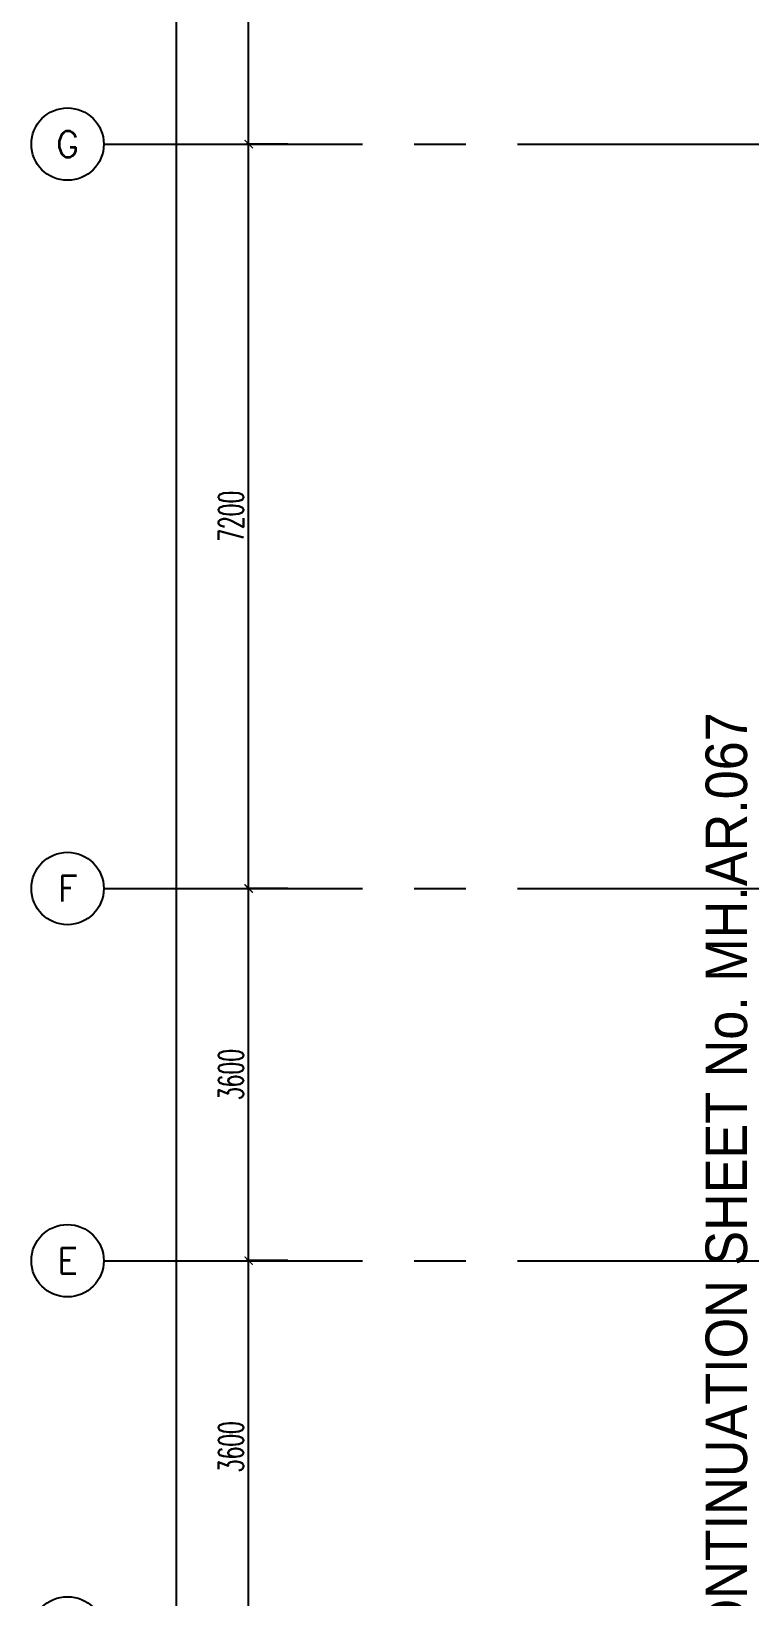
# Model space of a CAD drawing. Extents: x 88852.7 to 88945.7, y 39921.6 to 40001.1.
# Drawn here: x 88852.74 to 88859.68, y 39936.03 to 39951.17 of the extents above; entities that cross this region are included whole.
import ezdxf
from ezdxf.enums import TextEntityAlignment as Align

# ---------------------------------------------------------------- set-up
doc = ezdxf.new("R2010")
doc.units = 0
doc.header["$MEASUREMENT"] = 0
doc.header["$PDMODE"] = 34
doc.linetypes.add('CENTERX2', pattern=[4, 2.5, -0.5, 0.5, -0.5])
doc.layers.get('0').update_dxf_attribs({"linetype": 'CONTINUOUS'})
doc.layers.get('DEFPOINTS').update_dxf_attribs({"linetype": 'CONTINUOUS'})
for name, color, linetype in [('AX', 6, 'CONTINUOUS'), ('AX-CR', 2, 'CONTINUOUS'), ('AX-DIM', 4, 'CONTINUOUS'), ('AX-TXT', 2, 'CONTINUOUS'), ('AXES', 11, 'CENTERX2'), ('TXT1', 2, 'CONTINUOUS')]:
    doc.layers.add(name, color=color, linetype=linetype)
doc.styles.add('ROMANS', font='ROMANS.shx', dxfattribs={"width": 0.6})
doc.styles.add('TTXT', font='swisse.ttf', dxfattribs={"width": 0.6})
doc.dimstyles.new('DIM-OUT', dxfattribs={"dimscale": 0, "dimtxt": 0.24, "dimasz": 0.08, "dimexe": 0.02, "dimexo": 0.02, "dimgap": 0.05, "dimtad": 1, "dimdec": 0, "dimlfac": 1000, "dimzin": 0, "dimdsep": 46, "dimtxsty": 'ROMANS', "dimblk1": 'ARCHTICK', "dimblk2": 'ARCHTICK', "dimsah": 1, "dimcen": 0.01, "dimdle": 0.08, "dimclrd": 4, "dimclre": 4, "dimclrt": 2, "dimadec": 0, "dimazin": 0, "dimtp": 2, "dimtm": 2, "dimtfac": 0.114286, "dimtdec": 0, "dimtix": 1, "dimtmove": 2, "dimatfit": 3, "dimldrblk": 'ARCHTICK', "dimfxl": 0, "dimtolj": 1, "dimtzin": 0, "dimarcsym": 0})

# ---------------------------------------------------------------- blocks, each defined once
blk = doc.blocks.new('_ARCHTICK')
at = {"color": 0, "linetype": 'ByBlock', "const_width": 0.15}
blk.add_lwpolyline([(-0.5, -0.5), (0.5, 0.5)], dxfattribs=at)
blk = doc.blocks.new('*D651')
at = {"layer": 'AX-DIM', "color": 4, "lineweight": -2}
for p, q in [((88854.839, 39950), (88854.839, 39956.16)), ((88855.219, 39956.08), (88854.819, 39956.08)), ((88855.219, 39950.08), (88854.819, 39950.08))]:
    blk.add_line(p, q, dxfattribs=at)
at = {"layer": 'DEFPOINTS', "color": 0}
for p in [(88854.839, 39956.08), (88855.239, 39956.08), (88855.239, 39950.08)]:
    blk.add_point(p, dxfattribs=at)
at = {"layer": 'AX-DIM', "color": 4, "lineweight": -2, "xscale": 0.08, "yscale": 0.08, "zscale": 0.08}
for p, rotation in [((88854.839, 39956.08), 90), ((88854.839, 39950.08), 270)]:
    blk.add_blockref('_ARCHTICK', p, dxfattribs=dict(at, rotation=rotation))
at = {"layer": 'AX-DIM', "color": 2, "insert": (88854.669, 39953.08), "char_height": 0.24, "attachment_point": 5, "rotation": 90, "style": 'ROMANS'}
blk.add_mtext('\\A1;6000', dxfattribs=at)
blk = doc.blocks.new('*D652')
at = {"layer": 'AX-DIM', "color": 4, "lineweight": -2}
for p, q in [((88855.219, 39942.88), (88854.819, 39942.88)), ((88854.839, 39939.2), (88854.839, 39942.96)), ((88855.219, 39939.28), (88854.819, 39939.28))]:
    blk.add_line(p, q, dxfattribs=at)
at = {"layer": 'DEFPOINTS', "color": 0}
for p in [(88854.839, 39942.88), (88855.239, 39942.88), (88855.239, 39939.28)]:
    blk.add_point(p, dxfattribs=at)
at = {"layer": 'AX-DIM', "color": 4, "lineweight": -2, "xscale": 0.08, "yscale": 0.08, "zscale": 0.08}
for p, rotation in [((88854.839, 39942.88), 90), ((88854.839, 39939.28), 270)]:
    blk.add_blockref('_ARCHTICK', p, dxfattribs=dict(at, rotation=rotation))
at = {"layer": 'AX-DIM', "color": 2, "insert": (88854.669, 39941.08), "char_height": 0.24, "attachment_point": 5, "rotation": 90, "style": 'ROMANS'}
blk.add_mtext('\\A1;3600', dxfattribs=at)
blk = doc.blocks.new('*D653')
at = {"layer": 'AX-DIM', "color": 4, "lineweight": -2}
for p, q in [((88854.839, 39935.6), (88854.839, 39939.36)), ((88855.219, 39939.28), (88854.819, 39939.28)), ((88855.219, 39935.68), (88854.819, 39935.68))]:
    blk.add_line(p, q, dxfattribs=at)
at = {"layer": 'DEFPOINTS', "color": 0}
for p in [(88854.839, 39939.28), (88855.239, 39939.28), (88855.239, 39935.68)]:
    blk.add_point(p, dxfattribs=at)
at = {"layer": 'AX-DIM', "color": 4, "lineweight": -2, "xscale": 0.08, "yscale": 0.08, "zscale": 0.08}
for p, rotation in [((88854.839, 39939.28), 90), ((88854.839, 39935.68), 270)]:
    blk.add_blockref('_ARCHTICK', p, dxfattribs=dict(at, rotation=rotation))
at = {"layer": 'AX-DIM', "color": 2, "insert": (88854.669, 39937.48), "char_height": 0.24, "attachment_point": 5, "rotation": 90, "style": 'ROMANS'}
blk.add_mtext('\\A1;3600', dxfattribs=at)
blk = doc.blocks.new('*D654')
at = {"layer": 'AX-DIM', "color": 4, "lineweight": -2}
for p, q in [((88854.839, 39942.8), (88854.839, 39950.16)), ((88855.219, 39950.08), (88854.819, 39950.08)), ((88855.219, 39942.88), (88854.819, 39942.88))]:
    blk.add_line(p, q, dxfattribs=at)
at = {"layer": 'DEFPOINTS', "color": 0}
for p in [(88854.839, 39950.08), (88855.239, 39950.08), (88855.239, 39942.88)]:
    blk.add_point(p, dxfattribs=at)
at = {"layer": 'AX-DIM', "color": 4, "lineweight": -2, "xscale": 0.08, "yscale": 0.08, "zscale": 0.08}
for p, rotation in [((88854.839, 39950.08), 90), ((88854.839, 39942.88), 270)]:
    blk.add_blockref('_ARCHTICK', p, dxfattribs=dict(at, rotation=rotation))
at = {"layer": 'AX-DIM', "color": 2, "insert": (88854.669, 39946.48), "char_height": 0.24, "attachment_point": 5, "rotation": 90, "style": 'ROMANS'}
blk.add_mtext('\\A1;7200', dxfattribs=at)
blk = doc.blocks.new('AXL')
at = {"layer": 'AX-CR'}
blk.add_circle((-350, 0), 350, dxfattribs=at)
at = {"layer": 'AX-TXT', "style": 'ROMANS'}
blk.add_attdef('AX', text='', height=250, dxfattribs=at).set_placement((-350, 0), align=Align.MIDDLE)
blk = doc.blocks.new('*D659')
at = {"layer": 'AX-DIM', "color": 4, "lineweight": -2}
for p, q in [((88857.317, 39987.55), (88854.12, 39987.55)), ((88854.14, 39928.15), (88854.14, 39987.63)), ((88858.152, 39928.23), (88854.12, 39928.23))]:
    blk.add_line(p, q, dxfattribs=at)
at = {"layer": 'DEFPOINTS', "color": 0}
for p in [(88854.14, 39987.55), (88857.337, 39987.55), (88858.172, 39928.23)]:
    blk.add_point(p, dxfattribs=at)
at = {"layer": 'AX-DIM', "color": 4, "lineweight": -2, "xscale": 0.08, "yscale": 0.08, "zscale": 0.08}
for p, rotation in [((88854.14, 39987.55), 90), ((88854.14, 39928.23), 270)]:
    blk.add_blockref('_ARCHTICK', p, dxfattribs=dict(at, rotation=rotation))
at = {"layer": 'AX-DIM', "color": 2, "insert": (88853.97, 39957.89), "char_height": 0.24, "attachment_point": 5, "rotation": 90, "style": 'ROMANS'}
blk.add_mtext('\\A1;59320', dxfattribs=at)

msp = doc.modelspace()

# ---------------------------------------------------------------- linework, layer by layer
at = {"layer": 'AXES'}
for p, q in [((88853.4386, 39950.0796), (88876.9703, 39950.0796)), ((88853.4386, 39942.8796), (88876.9703, 39942.8796)), ((88853.4386, 39939.2796), (88876.9703, 39939.2796))]:
    msp.add_line(p, q, dxfattribs=at)

# ---------------------------------------------------------------- block references
at = {"layer": 'AX', "xscale": 0.001000000003841706, "yscale": 0.000999999996565748, "zscale": 0.001}
for p, values in [((88853.4386, 39950.0796), {'AX': 'G'}), ((88853.4386, 39942.8796), {'AX': 'F'}), ((88853.4386, 39939.2796), {'AX': 'E'}), ((88853.4386, 39935.6796), {'AX': 'D'})]:
    msp.add_blockref('AXL', p, dxfattribs=at).add_auto_attribs(values)

# ---------------------------------------------------------------- texts
at = {"layer": 'TXT1', "color": 6, "style": 'TTXT', "width": 0.9}
msp.add_text('MATCH LINE CONTINUATION SHEET No. MH.AR.067', height=0.401182, rotation=90, dxfattribs=at).set_placement((88859.6559, 39932.0579))

# ---------------------------------------------------------------- dimensions: what is measured, and where the dimension line sits
at = {"layer": 'AX-DIM', "color": 4}
dim = msp.add_linear_dim(base=(88854.1397, 39987.5496), p1=(88858.172, 39928.2296), p2=(88857.3369, 39987.5496), angle=90, dimstyle='DIM-OUT', override={"dimscale": 1, "dimclre": 4}, dxfattribs=at)
dim.commit()
dim.dimension.update_dxf_attribs({"geometry": '*D659', "text_midpoint": (88853.9697, 39957.8896)})
at = {"layer": 'AX-DIM'}
for base, p1, p2, picture, middle in [((88854.8386, 39956.0796), (88855.2386, 39950.0796), (88855.2386, 39956.0796), '*D651', (88854.6686, 39953.0796)), ((88854.8386, 39950.0796), (88855.2386, 39942.8796), (88855.2386, 39950.0796), '*D654', (88854.6686, 39946.4796)), ((88854.8386, 39942.8796), (88855.2386, 39939.2796), (88855.2386, 39942.8796), '*D652', (88854.6686, 39941.0796)), ((88854.8386, 39939.2796), (88855.2386, 39935.6796), (88855.2386, 39939.2796), '*D653', (88854.6686, 39937.4796))]:
    dim = msp.add_linear_dim(base=base, p1=p1, p2=p2, angle=90, dimstyle='DIM-OUT', override={"dimscale": 1}, dxfattribs=at)
    dim.commit()
    dim.dimension.update_dxf_attribs({"geometry": picture, "text_midpoint": middle})

doc.saveas('drawing.dxf')
